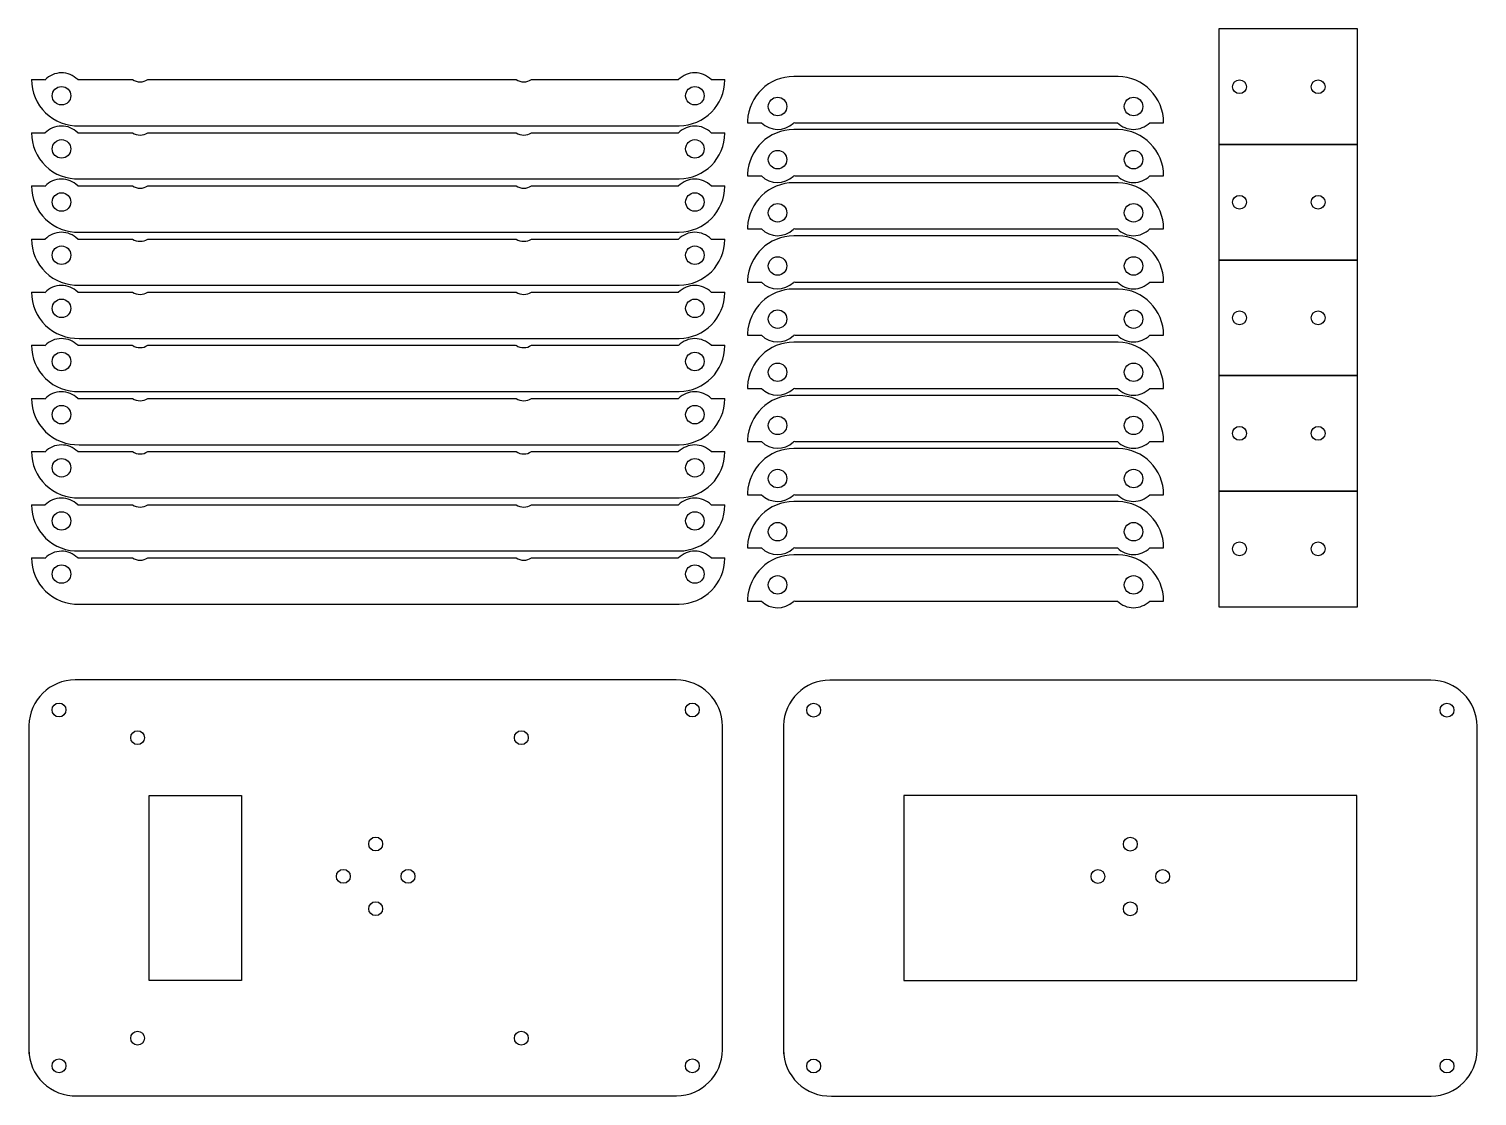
# Model space of a CAD drawing. Header units: millimetres. Extents: x 0 to 313, y 0 to 231.
import ezdxf

# ---------------------------------------------------------------- set-up
doc = ezdxf.new("R2010")
doc.units = ezdxf.units.MM

# ---------------------------------------------------------------- blocks, each defined once
blk = doc.blocks.new('*U1')
blk.add_circle((0, 0), 1.5)
blk = doc.blocks.new('*U2')
at = {"color": 0, "linetype": 'ByBlock', "lineweight": -2, "transparency": 16777216}
for p, rotation in [((75, 54.5), 180), ((68, 47.5), 270), ((82, 47.5), 90)]:
    blk.add_blockref('*U1', p, dxfattribs=dict(at, rotation=rotation))
blk.add_blockref('*U1', (75, 40.5), dxfattribs=at)
blk = doc.blocks.new('*U13')
blk.add_circle((0, 0), 1.5)
blk = doc.blocks.new('*U14')
at = {"color": 0, "linetype": 'ByBlock', "lineweight": -2, "transparency": 16777216}
for p, rotation in [((75, 54.5), 180), ((68, 47.5), 270), ((82, 47.5), 90)]:
    blk.add_blockref('*U13', p, dxfattribs=dict(at, rotation=rotation))
blk.add_blockref('*U13', (75, 40.5), dxfattribs=at)
blk = doc.blocks.new('*U28')
for p, q in [((-72.24, 4.28), (-72.05, 4.23)), ((-53.27, 4.28), (-53.15, 4.27)), ((29.6, 4.28), (29.85, 4.27)), ((64.86, 4.28), (64.99, 4.26))]:
    blk.add_line(p, q)
for points in [[(-75, 4.28, 0.424545), (-64.65, -5.72), (-63.96, -5.72), (65.08, -5.72)], [(65.08, -5.72, 0.41001), (75, 4.21), (75, 4.28)]]:
    blk.add_lwpolyline(points, format="xyb")
for points in [[(-75, 4.28), (-72.24, 4.28)], [(-65, 4.28), (-53.27, 4.28)], [(-49.85, 4.28), (29.6, 4.28)], [(33.15, 4.28), (64.86, 4.28)], [(72, 4.28), (75, 4.28)]]:
    blk.add_lwpolyline(points)
for centre in [(-68.5, 0.78), (68.5, 0.78)]:
    blk.add_circle(centre, 2)
for centre, radius, start, end in [((-68.5, 0.78), 4.95, 45, 135.7963), ((-51.5, 6.78), 3, 236.6069, 303.427), ((31.5, 6.78), 3, 236.6069, 303.427), ((68.5, 0.78), 4.95, 45, 135.1733)]:
    blk.add_arc(centre, radius, start, end)
blk = doc.blocks.new('*U29')
at = {"color": 0, "linetype": 'ByBlock', "lineweight": -2, "transparency": 16777216}
for p in [(0, 103.5), (0, 92), (0, 80.5), (0, 69), (0, 57.5), (0, 46), (0, 34.5), (0, 23), (0, 11.5), (0, 0)]:
    blk.add_blockref('*U28', p, dxfattribs=at)
blk = doc.blocks.new('*U38')
for p, q in [((-34.97, 5.72), (-35, 5.72)), ((-44.99, -3.88), (-45, -4.28)), ((-34.79, -4.28), (-35.07, -4.35)), ((34.54, -4.28), (35, -4.28)), ((42.01, -4.28), (42, -4.28))]:
    blk.add_line(p, q)
for points in [[(-35, 5.72, 0.402736), (-44.99, -3.88, 0.402736)], [(45, -4.28, 0.409718), (35.16, 5.72), (33.58, 5.72), (-34.97, 5.72)]]:
    blk.add_lwpolyline(points, format="xyb")
for points in [[(-45, -4.28), (-42, -4.28)], [(-34.79, -4.28), (34.54, -4.28)], [(42.01, -4.28), (45, -4.28)]]:
    blk.add_lwpolyline(points)
for centre in [(-38.5, -0.78), (38.5, -0.78)]:
    blk.add_circle(centre, 2)
for centre, end in [((-38.5, -0.78), 313.8235), ((38.5, -0.78), 315)]:
    blk.add_arc(centre, 4.95, 225, end)
blk = doc.blocks.new('*U39')
at = {"color": 0, "linetype": 'ByBlock', "lineweight": -2, "transparency": 16777216}
for p in [(0, 103.5), (0, 92), (0, 80.5), (0, 69), (0, 57.5), (0, 46), (0, 34.5), (0, 23), (0, 11.5), (0, 0)]:
    blk.add_blockref('*U38', p, dxfattribs=at)

msp = doc.modelspace()

# ---------------------------------------------------------------- linework, layer by layer
for points in [[(257.35, 205.85), (287.35, 205.85), (287.35, 230.85), (257.35, 230.85)], [(257.35, 180.85), (287.35, 180.85), (287.35, 205.85), (257.35, 205.85)], [(257.35, 155.85), (287.35, 155.85), (287.35, 180.85), (257.35, 180.85)], [(257.35, 130.85), (287.35, 130.85), (287.35, 155.85), (257.35, 155.85)], [(257.35, 105.85), (287.35, 105.85), (287.35, 130.85), (257.35, 130.85)], [(26, 65), (46, 65), (46, 25), (26, 25)], [(189.23, 24.96), (287.23, 24.96), (287.23, 64.96), (189.23, 64.96)]]:
    msp.add_lwpolyline(points, close=True)
for points in [[(10.01, 90, 0.409718), (0, 80.16), (0, 78.58), (0, 9.13)], [(150, 80, 0.413648), (140.02, 90), (138.17, 90), (9.99, 90)], [(173.24, 89.96, 0.409718), (163.23, 80.12), (163.23, 78.55), (163.23, 9.1)], [(313.23, 79.96, 0.413648), (303.25, 89.96), (301.41, 89.96), (173.23, 89.96)], [(140.08, 0, 0.41001), (150, 9.93), (150, 10, 0.000702), (150, 10.03), (150, 10.4), (150, 80)], [(303.31, -0.04, 0.41001), (313.23, 9.9), (313.23, 9.96, 0.000702), (313.23, 9.99), (313.23, 10.36), (313.23, 79.96)], [(0, 10, 0.424545), (10.35, 0.01), (11.04, 0), (140.08, 0)], [(163.23, 9.96, 0.424545), (173.58, -0.03), (174.28, -0.04), (303.31, -0.04)]]:
    msp.add_lwpolyline(points, format="xyb")
for centre in [(261.85, 218.35), (278.85, 218.35), (261.85, 193.35), (278.85, 193.35), (261.85, 168.35), (278.85, 168.35), (261.85, 143.35), (278.85, 143.35), (261.85, 118.35), (278.85, 118.35), (6.5, 83.5), (143.5, 83.5), (169.73, 83.46), (306.73, 83.46), (23.5, 77.5), (106.5, 77.5), (23.5, 12.5), (106.5, 12.5), (6.5, 6.5), (143.5, 6.5), (169.73, 6.46), (306.73, 6.46)]:
    msp.add_circle(centre, 1.5)

# ---------------------------------------------------------------- block references
for name, p in [('*U29', (75.54, 112.12)), ('*U39', (200.43, 111.35)), ('*U2', (0, 0)), ('*U14', (163.23, -0.04))]:
    msp.add_blockref(name, p)

doc.saveas('drawing.dxf')
